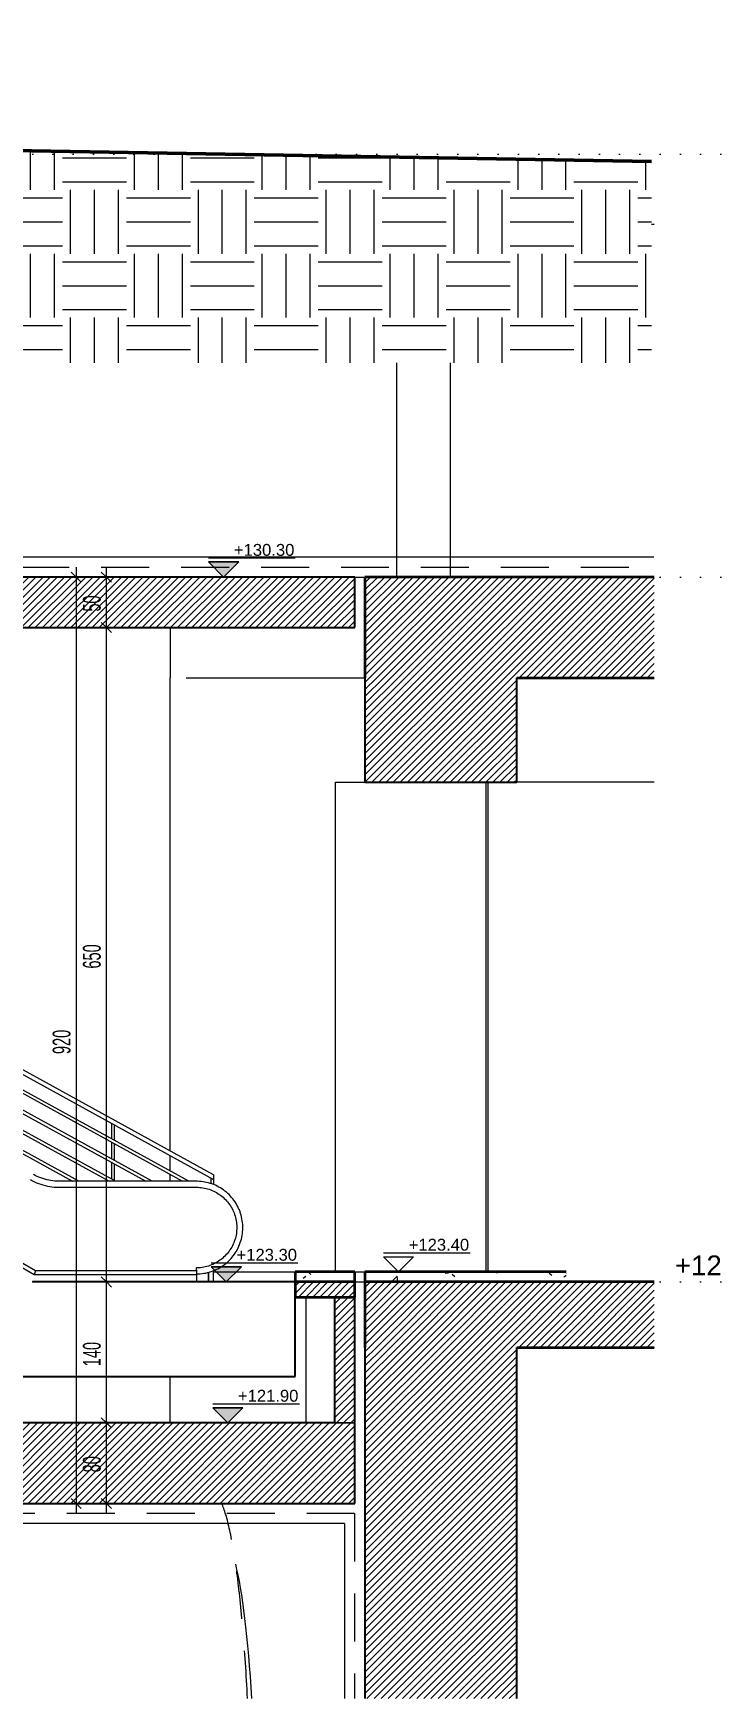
# Model space of a CAD drawing. Header units: centimetres. Extents: x -9500 to 10637, y -7231 to 13725.
# Drawn here: x -2699 to -2025, y 11916 to 13570 of the extents above; entities that cross this region are included whole.
import ezdxf

# ---------------------------------------------------------------- set-up
doc = ezdxf.new("R2010")
doc.units = ezdxf.units.CM
doc.header["$LTSCALE"] = 200
doc.linetypes.add('Dot 1mm', pattern=[0.1, 0, -0.1])
doc.linetypes.add('Overhead', pattern=[0.396875, 0.238125, -0.15875])
for name, color, linetype, lineweight in [('A-ANNO-DIMS', 211, 'Continuous', 9), ('A-ANNO-DIMS-100', 211, 'Continuous', 9), ('A-DETL', 90, 'Continuous', 9), ('A-DETL-GENF', 92, 'Continuous', 9), ('A-DETL-WIDE', 214, 'Continuous', 50), ('A-FLOR', 192, 'Continuous', 9), ('A-FLOR-HRAL', 11, 'Continuous', 9), ('A-FLOR-LEVL', 51, 'Continuous', 9), ('A-FLOR-OVHD', 1, 'Overhead', 9), ('A-FLOR-PATT', 8, 'Continuous', 35), ('A-GENM', 13, 'Continuous', 9), ('A-WALL', 113, 'Continuous', 9), ('A-WALL-PATT', 111, 'Continuous', 25), ('G-ANNO-DIMS', 111, 'Continuous', 9), ('S-STRS', 31, 'Continuous', 9)]:
    doc.layers.add(name, color=color, linetype=linetype, lineweight=lineweight)
doc.styles.add('Arial_2', font='arial.ttf', dxfattribs={"height": 19.670659})
doc.styles.add('Arial_3', font='arial.ttf', dxfattribs={"height": 11.802395})
doc.styles.add('Swis721 LtCn BT_4', font='swisscl.ttf', dxfattribs={"width": 0.8, "height": 17.639445})
doc.dimstyles.new('IUAS_DIMENSION_INSIDE_100', dxfattribs={"dimscale": 30.48, "dimtxt": 18, "dimasz": 0.328084, "dimexe": 0.328084, "dimexo": 0.0625, "dimgap": 0, "dimtad": 1, "dimdec": 0, "dimdsep": 46, "dimtxsty": 'Swis721 LtCn BT_4', "dimblk1": 'OBLIQUE', "dimblk2": 'OBLIQUE', "dimsah": 1, "dimcen": 0.09, "dimdle": 0.328084, "dimazin": 0, "dimtfac": 1, "dimtdec": 4, "dimtix": 1, "dimtmove": 0, "dimatfit": 3, "dimfxl": 0.656168, "dimfxlon": 1, "dimtvp": 1, "dimtolj": 1, "dimtzin": 0, "dimarcsym": 2})
pattern_1 = [(45, (-6480.134, 12152.5), (-3.535534, 3.535534), [])]

# ---------------------------------------------------------------- blocks, each defined once
blk = doc.blocks.new('Generic Models 4 - Generic Models 4-1441373-G1-1')
at = {"layer": 'A-GENM', "linetype": 'Overhead'}
blk.add_line((-6754.3, 12119.4), (-8135.1, 12119.4), dxfattribs=at)
blk.add_ellipse((-6315.1, 11753.7), major_axis=(0, 365.8), ratio=0.104528, start_param=5.172941, end_param=6.057246, dxfattribs=at)
blk = doc.blocks.new('A-YURUYEN MERDIVEN - 1120-1870033-G1-1')
at = {"layer": 'A-GENM'}
for p, q in [((-6492.7, 12337), (-8432.5, 13457)), ((-6491.6, 12341.2), (-8431.4, 13461.2)), ((-6331.6, 12430), (-6468.1, 12430)), ((-6468.1, 12424), (-6331.6, 12424)), ((-6491.6, 12341.2), (-6492.7, 12337)), ((-6331.6, 12341.2), (-6491.6, 12341.2)), ((-6331.6, 12342), (-6331.6, 12344)), ((-6331.6, 12342), (-6331.6, 12340.5)), ((-6331.6, 12340.5), (-6331.6, 12337)), ((-6331.6, 12337), (-6492.7, 12337)), ((-6331.6, 12337), (-6331.6, 12330))]:
    blk.add_line(p, q, dxfattribs=at)
at = {"layer": 'A-GENM', "lineweight": 25}
for p, q in [((-6233.6, 12330), (-6494.6, 12330)), ((-6233.6, 12236), (-6233.6, 12330)), ((-6519.8, 12236), (-6233.6, 12236))]:
    blk.add_line(p, q, dxfattribs=at)
at = {"layer": 'A-GENM', "flags": 128}
for points in [[(-6496.6, 12431.6), (-6494.6, 12430.5), (-6492.6, 12429.5), (-6490.5, 12428.6), (-6488.4, 12427.7), (-6486.2, 12427), (-6484.1, 12426.3), (-6481.9, 12425.7), (-6479.6, 12425.2), (-6477.4, 12424.8), (-6475.1, 12424.4), (-6472.9, 12424.2), (-6470.6, 12424.1), (-6468.3, 12424), (-6468.1, 12424)], [(-6468.1, 12430), (-6470.1, 12430), (-6472.2, 12430.2), (-6474.2, 12430.4), (-6476.2, 12430.7), (-6478.2, 12431), (-6480.2, 12431.5), (-6482.2, 12432), (-6484.2, 12432.6), (-6486.1, 12433.3), (-6488, 12434), (-6489.8, 12434.9), (-6491.7, 12435.8), (-6493.4, 12436.7), (-6493.6, 12436.8)], [(-6331.6, 12338), (-6329.7, 12338), (-6327.9, 12338.1), (-6326.1, 12338.3), (-6324.2, 12338.6), (-6322.4, 12338.9), (-6320.6, 12339.3), (-6318.9, 12339.8), (-6317.1, 12340.3), (-6315.4, 12340.9), (-6313.7, 12341.6), (-6312, 12342.4), (-6310.3, 12343.2), (-6308.7, 12344.1), (-6307.1, 12345), (-6305.6, 12346), (-6304.1, 12347.1), (-6302.6, 12348.2), (-6301.2, 12349.4), (-6299.9, 12350.7), (-6298.6, 12352), (-6297.3, 12353.3), (-6296.1, 12354.7), (-6295, 12356.1), (-6293.9, 12357.6), (-6292.9, 12359.1), (-6291.9, 12360.7), (-6291, 12362.3), (-6290.2, 12364), (-6289.4, 12365.6), (-6288.7, 12367.3), (-6288.1, 12369.1), (-6287.5, 12370.8), (-6287, 12372.6), (-6286.6, 12374.4), (-6286.2, 12376.2), (-6286, 12378), (-6285.8, 12379.8), (-6285.6, 12381.7), (-6285.6, 12383.5), (-6285.6, 12385.3), (-6285.7, 12387.2), (-6285.8, 12389), (-6286.1, 12390.8), (-6286.4, 12392.7), (-6286.8, 12394.5), (-6287.2, 12396.2), (-6287.8, 12398), (-6288.3, 12399.7), (-6289, 12401.5), (-6289.7, 12403.1), (-6290.5, 12404.8), (-6291.4, 12406.4), (-6292.3, 12408), (-6293.3, 12409.6), (-6294.4, 12411.1), (-6295.5, 12412.5), (-6296.7, 12414), (-6297.9, 12415.3), (-6299.2, 12416.7), (-6300.5, 12417.9), (-6301.9, 12419.1), (-6303.3, 12420.3), (-6304.8, 12421.4), (-6306.3, 12422.4), (-6307.9, 12423.4), (-6309.5, 12424.3), (-6311.1, 12425.2), (-6312.7, 12426), (-6314.4, 12426.7), (-6316.2, 12427.3), (-6317.9, 12427.9), (-6319.7, 12428.4), (-6321.5, 12428.9), (-6323.3, 12429.2), (-6325.1, 12429.5), (-6326.9, 12429.8), (-6328.7, 12429.9), (-6330.6, 12430), (-6331.6, 12430)], [(-6331.6, 12424), (-6330, 12424), (-6328.4, 12423.9), (-6326.8, 12423.7), (-6325.2, 12423.5), (-6323.6, 12423.2), (-6322.1, 12422.9), (-6320.5, 12422.4), (-6319, 12422), (-6317.5, 12421.4), (-6316, 12420.8), (-6314.5, 12420.2), (-6313.1, 12419.5), (-6311.7, 12418.7), (-6310.3, 12417.9), (-6309, 12417), (-6307.7, 12416.1), (-6306.4, 12415.1), (-6305.2, 12414.1), (-6304, 12413), (-6302.9, 12411.9), (-6301.8, 12410.7), (-6300.7, 12409.5), (-6299.7, 12408.2), (-6298.8, 12406.9), (-6297.9, 12405.6), (-6297.1, 12404.2), (-6296.3, 12402.9), (-6295.6, 12401.4), (-6294.9, 12400), (-6294.3, 12398.5), (-6293.7, 12397), (-6293.2, 12395.5), (-6292.8, 12393.9), (-6292.5, 12392.4), (-6292.2, 12390.8), (-6291.9, 12389.2), (-6291.7, 12387.6), (-6291.6, 12386), (-6291.6, 12384.4), (-6291.6, 12382.8), (-6291.7, 12381.2), (-6291.8, 12379.6), (-6292, 12378.1), (-6292.3, 12376.5), (-6292.6, 12374.9), (-6293, 12373.4), (-6293.5, 12371.8), (-6294, 12370.3), (-6294.6, 12368.8), (-6295.2, 12367.4), (-6295.9, 12365.9), (-6296.6, 12364.5), (-6297.5, 12363.1), (-6298.3, 12361.8), (-6299.2, 12360.5), (-6300.2, 12359.2), (-6301.2, 12358), (-6302.3, 12356.8), (-6303.4, 12355.6), (-6304.6, 12354.5), (-6305.8, 12353.4), (-6307, 12352.4), (-6308.3, 12351.5), (-6309.6, 12350.6), (-6311, 12349.7), (-6312.3, 12348.9), (-6313.8, 12348.2), (-6315.2, 12347.5), (-6316.7, 12346.9), (-6318.2, 12346.3), (-6319.7, 12345.8), (-6321.2, 12345.4), (-6322.8, 12345), (-6324.3, 12344.7), (-6325.9, 12344.4), (-6327.5, 12344.2), (-6329.1, 12344.1), (-6330.7, 12344), (-6331.6, 12344)]]:
    blk.add_lwpolyline(points, dxfattribs=at)
blk = doc.blocks.new('Railing - 25mm 2-1871817-G1-1')
at = {"layer": 'A-FLOR-HRAL'}
for p, q in [((-6317.1, 12427.6), (-6317.1, 12433.3)), ((-6317, 12433.3), (-6317, 12433.3)), ((-6314.6, 12431.9), (-6314.6, 12426.7))]:
    blk.add_line(p, q, dxfattribs=at)
blk = doc.blocks.new('Railing - 25mm 2-1871821-G1-1')
at = {"layer": 'A-FLOR-HRAL'}
for p, q in [((-6795.8, 12680), (-6795.8, 12696)), ((-6793.3, 12694.8), (-6793.3, 12679.3)), ((-6795.8, 12660), (-6795.8, 12677)), ((-6793.3, 12675.9), (-6793.3, 12659.3)), ((-6795.8, 12640), (-6795.8, 12657)), ((-6793.3, 12655.9), (-6793.3, 12639.3)), ((-6795.8, 12620), (-6795.8, 12637)), ((-6793.3, 12635.9), (-6793.3, 12619.4)), ((-6795.8, 12611.3), (-6795.8, 12617)), ((-6793.3, 12610), (-6793.5, 12610)), ((-6793.3, 12615.9), (-6793.3, 12610))]:
    blk.add_line(p, q, dxfattribs=at)
blk = doc.blocks.new('Railing - 25mm 2-265523-G1-1')
at = {"layer": 'A-FLOR-HRAL'}
for p, q in [((-6885.8, 12680.7), (-6885.8, 12696)), ((-6885.8, 12696), (-6885.6, 12696)), ((-6883.3, 12696), (-6883.3, 12680)), ((-6885.8, 12663.3), (-6885.8, 12677.3)), ((-6883.3, 12677), (-6883.3, 12661.8))]:
    blk.add_line(p, q, dxfattribs=at)
blk = doc.blocks.new('Railing - 25mm 2-V1-G1-1')
at = {"layer": 'A-FLOR-HRAL'}
for p, q in [((-7395.8, 12960), (-7395.8, 12976)), ((-7393.3, 12974.8), (-7393.3, 12959.3))]:
    blk.add_line(p, q, dxfattribs=at)
blk = doc.blocks.new('Railing - 25mm 2-1871823-G1-1')
at = {"layer": 'A-FLOR-HRAL'}
for p, q in [((-6415.8, 12472), (-6415.8, 12487.5)), ((-6415.8, 12487.5), (-6415.8, 12487.5)), ((-6413.3, 12486.1), (-6413.3, 12470.7)), ((-6415.8, 12452), (-6415.8, 12468.6)), ((-6413.3, 12467.3), (-6413.3, 12450.7)), ((-6415.8, 12432), (-6415.8, 12448.6)), ((-6413.3, 12447.3), (-6413.3, 12430.7))]:
    blk.add_line(p, q, dxfattribs=at)
blk = doc.blocks.new('Railing - 25mm 2-1871825-G1-1')
at = {"layer": 'A-FLOR-HRAL'}
for p, q in [((-6515.8, 12527), (-6515.8, 12542.4)), ((-6515.8, 12542.4), (-6515.8, 12542.4)), ((-6513.3, 12541), (-6513.3, 12525.6)), ((-6515.8, 12507), (-6515.8, 12523.5)), ((-6513.3, 12522.2), (-6513.3, 12505.6)), ((-6515.8, 12487), (-6515.8, 12503.5)), ((-6513.3, 12502.2), (-6513.3, 12485.6)), ((-6515.8, 12467), (-6515.8, 12483.5)), ((-6513.3, 12482.2), (-6513.3, 12465.6)), ((-6515.8, 12449.6), (-6515.8, 12463.5)), ((-6513.3, 12462.2), (-6513.3, 12448.2))]:
    blk.add_line(p, q, dxfattribs=at)
blk = doc.blocks.new('Railing - 25mm 2-V2-G1-1')
at = {"layer": 'A-FLOR-HRAL'}
for p, q in [((-6615.8, 12581.9), (-6615.8, 12597.3)), ((-6615.8, 12597.3), (-6615.8, 12597.3)), ((-6613.3, 12595.9), (-6613.3, 12580.5)), ((-6615.8, 12561.9), (-6615.8, 12578.5)), ((-6613.3, 12577.1), (-6613.3, 12560.5)), ((-6615.8, 12541.9), (-6615.8, 12558.5)), ((-6613.3, 12557.1), (-6613.3, 12540.5)), ((-6615.8, 12521.9), (-6615.8, 12538.5)), ((-6613.3, 12537.1), (-6613.3, 12520.5)), ((-6615.8, 12511.2), (-6615.8, 12518.5)), ((-6613.3, 12511.2), (-6614.6, 12511.2)), ((-6613.3, 12517.1), (-6613.3, 12511.2))]:
    blk.add_line(p, q, dxfattribs=at)
blk = doc.blocks.new('Railing - 25mm 2-V3-G1-1')
at = {"layer": 'A-FLOR-HRAL'}
for p, q in [((-6715.8, 12636.8), (-6715.8, 12652.2)), ((-6715.8, 12652.2), (-6715.8, 12652.2)), ((-6713.3, 12650.8), (-6713.3, 12635.4)), ((-6715.8, 12616.8), (-6715.8, 12633.4)), ((-6713.3, 12632), (-6713.3, 12615.4)), ((-6715.8, 12596.8), (-6715.8, 12613.4)), ((-6713.3, 12612), (-6713.3, 12595.4)), ((-6715.8, 12576.8), (-6715.8, 12593.4)), ((-6713.3, 12592), (-6713.3, 12575.4)), ((-6715.8, 12565.1), (-6715.8, 12573.4)), ((-6713.3, 12572), (-6713.3, 12563.7))]:
    blk.add_line(p, q, dxfattribs=at)
blk = doc.blocks.new('Railing - 25mm 2-V4-G1-1')
at = {"layer": 'A-FLOR-HRAL'}
for p, q in [((-6985.8, 12735.6), (-6985.8, 12751)), ((-6985.8, 12751), (-6985.8, 12751)), ((-6983.3, 12749.7), (-6983.3, 12734.2)), ((-6985.8, 12721), (-6985.8, 12732.2)), ((-6983.3, 12730.8), (-6983.3, 12719.5))]:
    blk.add_line(p, q, dxfattribs=at)
blk = doc.blocks.new('Railing - 25mm 2-V5-G1-1')
at = {"layer": 'A-FLOR-HRAL'}
for p, q in [((-7085.8, 12790.5), (-7085.8, 12805.9)), ((-7085.8, 12805.9), (-7085.8, 12805.9)), ((-7083.3, 12804.6), (-7083.3, 12789.1)), ((-7085.8, 12778.7), (-7085.8, 12787.1)), ((-7083.3, 12785.7), (-7083.3, 12777.3))]:
    blk.add_line(p, q, dxfattribs=at)
blk = doc.blocks.new('Railing - 25mm 2-V6-G1-1')
at = {"layer": 'A-FLOR-HRAL'}
for p, q in [((-7185.8, 12845.4), (-7185.8, 12860.8)), ((-7185.8, 12860.8), (-7185.8, 12860.8)), ((-7183.3, 12859.5), (-7183.3, 12844)), ((-7185.8, 12836.5), (-7185.8, 12842)), ((-7183.3, 12840.6), (-7183.3, 12835))]:
    blk.add_line(p, q, dxfattribs=at)
blk = doc.blocks.new('Railing - 25mm 2-V7-G1-1')
at = {"layer": 'A-FLOR-HRAL'}
for p, q in [((-7285.8, 12900.3), (-7285.8, 12915.7)), ((-7285.8, 12915.7), (-7285.8, 12915.7)), ((-7283.3, 12914.4), (-7283.3, 12898.9)), ((-7285.8, 12894.2), (-7285.8, 12896.9)), ((-7283.3, 12895.5), (-7283.3, 12892.8))]:
    blk.add_line(p, q, dxfattribs=at)
blk = doc.blocks.new('Railing - 25mm 2-V8-G1-1')
at = {"layer": 'A-FLOR-HRAL'}
for p, q in [((-7385.8, 12955.2), (-7385.8, 12970.6)), ((-7385.8, 12970.6), (-7385.8, 12970.6)), ((-7383.3, 12969.3), (-7383.3, 12953.8))]:
    blk.add_line(p, q, dxfattribs=at)
blk = doc.blocks.new('Railing - Railing-1685293-G1-1')
at = {"layer": 'A-FLOR-HRAL'}
for p, q in [((-7394.6, 12980), (-7434.4, 12980)), ((-7427.4, 12976), (-7395.6, 12976)), ((-7395.6, 12976), (-6885.6, 12696)), ((-6884.6, 12700), (-7394.6, 12980)), ((-7394.6, 12960), (-7399.7, 12960)), ((-6884.6, 12680), (-7394.6, 12960)), ((-7379.3, 12948.2), (-6885.3, 12677)), ((-6885.6, 12696), (-6795.6, 12696)), ((-6794.6, 12700), (-6884.6, 12700)), ((-6795.6, 12696), (-6314.6, 12431.9)), ((-6314.6, 12436.5), (-6794.6, 12700)), ((-6885.3, 12677), (-6795.3, 12677)), ((-6794.6, 12680), (-6884.6, 12680)), ((-6795.3, 12677), (-6345.4, 12430)), ((-6339.2, 12430), (-6794.6, 12680)), ((-6794.6, 12660), (-6880.1, 12660)), ((-6874.9, 12657), (-6795.3, 12657)), ((-6795.3, 12657), (-6381.9, 12430)), ((-6375.6, 12430), (-6794.6, 12660)), ((-6794.6, 12640), (-6845.5, 12640)), ((-6840.3, 12637), (-6795.3, 12637)), ((-6795.3, 12637), (-6418.3, 12430)), ((-6412.1, 12430), (-6794.6, 12640)), ((-6794.6, 12620), (-6810.9, 12620)), ((-6448.5, 12430), (-6794.6, 12620)), ((-6805.7, 12617), (-6795.3, 12617)), ((-6795.3, 12617), (-6454.7, 12430))]:
    blk.add_line(p, q, dxfattribs=at)
at = {"layer": 'A-FLOR-HRAL', "flags": 128}
for points in [[(-6314.6, 12436.5), (-6314.6, 12436.4), (-6314.6, 12436.2), (-6314.6, 12435.8), (-6314.6, 12435.3), (-6314.6, 12434.8), (-6314.6, 12434.2)], [(-6314.6, 12434.2), (-6314.6, 12433.6), (-6314.6, 12433), (-6314.6, 12432.6), (-6314.6, 12432.2), (-6314.6, 12432), (-6314.6, 12431.9)]]:
    blk.add_lwpolyline(points, dxfattribs=at)
at = {"layer": 'A-FLOR-HRAL'}
for points, knots in [([(-7395.1, 12978), (-7395.1, 12977.8), (-7395.2, 12977.5), (-7395.3, 12977), (-7395.4, 12976.6), (-7395.5, 12976.1), (-7395.6, 12976), (-7395.6, 12976)], [0, 0, 0, 0, 0.0833333, 0.1666667, 0.25, 0.3333333, 0.5, 0.5, 0.5, 0.5]), ([(-7394.6, 12980), (-7394.6, 12980), (-7394.6, 12979.9), (-7394.7, 12979.4), (-7394.8, 12979), (-7394.9, 12978.5), (-7395, 12978.2), (-7395.1, 12978)], [0.5, 0.5, 0.5, 0.5, 0.6666667, 0.75, 0.8333333, 0.9166667, 1, 1, 1, 1]), ([(-7394.6, 12960), (-7394.6, 12960), (-7394.6, 12959.9), (-7394.7, 12959.6), (-7394.7, 12959.3), (-7394.8, 12958.9), (-7394.9, 12958.6), (-7394.9, 12958.5)], [0.5, 0.5, 0.5, 0.5, 0.6666667, 0.75, 0.8333333, 0.9166667, 1, 1, 1, 1]), ([(-6885.1, 12698), (-6885.1, 12697.8), (-6885.2, 12697.5), (-6885.3, 12697), (-6885.4, 12696.6), (-6885.5, 12696.1), (-6885.6, 12696), (-6885.6, 12696)], [0, 0, 0, 0, 0.0833333, 0.1666667, 0.25, 0.3333333, 0.5, 0.5, 0.5, 0.5]), ([(-6884.6, 12700), (-6884.6, 12700), (-6884.6, 12699.9), (-6884.7, 12699.4), (-6884.8, 12699), (-6884.9, 12698.5), (-6885, 12698.2), (-6885.1, 12698)], [0.5, 0.5, 0.5, 0.5, 0.6666667, 0.75, 0.8333333, 0.9166667, 1, 1, 1, 1]), ([(-6795.1, 12698), (-6795.1, 12697.8), (-6795.2, 12697.5), (-6795.3, 12697), (-6795.4, 12696.6), (-6795.5, 12696.1), (-6795.6, 12696), (-6795.6, 12696)], [0, 0, 0, 0, 0.0833333, 0.1666667, 0.25, 0.3333333, 0.5, 0.5, 0.5, 0.5]), ([(-6794.6, 12700), (-6794.6, 12700), (-6794.6, 12699.9), (-6794.7, 12699.4), (-6794.8, 12699), (-6794.9, 12698.5), (-6795, 12698.2), (-6795.1, 12698)], [0.5, 0.5, 0.5, 0.5, 0.6666667, 0.75, 0.8333333, 0.9166667, 1, 1, 1, 1]), ([(-6884.9, 12678.5), (-6885, 12678.4), (-6885, 12678.1), (-6885.1, 12677.7), (-6885.2, 12677.4), (-6885.3, 12677.1), (-6885.3, 12677), (-6885.3, 12677)], [0, 0, 0, 0, 0.0833333, 0.1666667, 0.25, 0.3333333, 0.5, 0.5, 0.5, 0.5]), ([(-6884.6, 12680), (-6884.6, 12680), (-6884.6, 12679.9), (-6884.7, 12679.6), (-6884.7, 12679.3), (-6884.8, 12678.9), (-6884.9, 12678.6), (-6884.9, 12678.5)], [0.5, 0.5, 0.5, 0.5, 0.6666667, 0.75, 0.8333333, 0.9166667, 1, 1, 1, 1]), ([(-6794.9, 12678.5), (-6795, 12678.4), (-6795, 12678.1), (-6795.1, 12677.7), (-6795.2, 12677.4), (-6795.3, 12677.1), (-6795.3, 12677), (-6795.3, 12677)], [0, 0, 0, 0, 0.0833333, 0.1666667, 0.25, 0.3333333, 0.5, 0.5, 0.5, 0.5]), ([(-6794.6, 12680), (-6794.6, 12680), (-6794.6, 12679.9), (-6794.7, 12679.6), (-6794.7, 12679.3), (-6794.8, 12678.9), (-6794.9, 12678.6), (-6794.9, 12678.5)], [0.5, 0.5, 0.5, 0.5, 0.6666667, 0.75, 0.8333333, 0.9166667, 1, 1, 1, 1]), ([(-6794.9, 12658.5), (-6795, 12658.4), (-6795, 12658.1), (-6795.1, 12657.7), (-6795.2, 12657.4), (-6795.3, 12657.1), (-6795.3, 12657), (-6795.3, 12657)], [0, 0, 0, 0, 0.0833333, 0.1666667, 0.25, 0.3333333, 0.5, 0.5, 0.5, 0.5]), ([(-6794.6, 12660), (-6794.6, 12660), (-6794.6, 12659.9), (-6794.7, 12659.6), (-6794.7, 12659.3), (-6794.8, 12658.9), (-6794.9, 12658.6), (-6794.9, 12658.5)], [0.5, 0.5, 0.5, 0.5, 0.6666667, 0.75, 0.8333333, 0.9166667, 1, 1, 1, 1]), ([(-6794.9, 12638.5), (-6795, 12638.4), (-6795, 12638.1), (-6795.1, 12637.7), (-6795.2, 12637.4), (-6795.3, 12637.1), (-6795.3, 12637), (-6795.3, 12637)], [0, 0, 0, 0, 0.0833333, 0.1666667, 0.25, 0.3333333, 0.5, 0.5, 0.5, 0.5]), ([(-6794.6, 12640), (-6794.6, 12640), (-6794.6, 12639.9), (-6794.7, 12639.6), (-6794.7, 12639.3), (-6794.8, 12638.9), (-6794.9, 12638.6), (-6794.9, 12638.5)], [0.5, 0.5, 0.5, 0.5, 0.6666667, 0.75, 0.8333333, 0.9166667, 1, 1, 1, 1]), ([(-6794.6, 12620), (-6794.6, 12620), (-6794.6, 12619.9), (-6794.7, 12619.6), (-6794.7, 12619.3), (-6794.8, 12618.9), (-6794.9, 12618.6), (-6794.9, 12618.5)], [0.5, 0.5, 0.5, 0.5, 0.6666667, 0.75, 0.8333333, 0.9166667, 1, 1, 1, 1]), ([(-6794.9, 12618.5), (-6795, 12618.4), (-6795, 12618.1), (-6795.1, 12617.7), (-6795.2, 12617.4), (-6795.3, 12617.1), (-6795.3, 12617), (-6795.3, 12617)], [0, 0, 0, 0, 0.0833333, 0.1666667, 0.25, 0.3333333, 0.5, 0.5, 0.5, 0.5])]:
    blk.add_open_spline(points, degree=3, knots=knots, dxfattribs=at)
blk.add_open_spline([(-7394.9, 12958.5), (-7395, 12958.4), (-7395, 12958.1), (-7395.1, 12957.7), (-7395.2, 12957.5), (-7395.2, 12957.4)], degree=3, dxfattribs=at)
for name in ['Railing - 25mm 2-V1-G1-1', 'Railing - 25mm 2-V8-G1-1', 'Railing - 25mm 2-V7-G1-1', 'Railing - 25mm 2-V6-G1-1', 'Railing - 25mm 2-V5-G1-1', 'Railing - 25mm 2-V4-G1-1', 'Railing - 25mm 2-265523-G1-1', 'Railing - 25mm 2-1871821-G1-1', 'Railing - 25mm 2-V3-G1-1', 'Railing - 25mm 2-V2-G1-1', 'Railing - 25mm 2-1871825-G1-1', 'Railing - 25mm 2-1871823-G1-1', 'Railing - 25mm 2-1871817-G1-1']:
    blk.add_blockref(name, (0, 0))
blk = doc.blocks.new('Generic Models 1 - Generic Models 11-1853669-G1-1')
at = {"layer": 'A-GENM'}
h = blk.add_hatch(dxfattribs=at)
h.set_pattern_fill('FP_4', color=256, style=0, pattern_type=2)
h.set_pattern_definition(pattern_1)
h.paths.add_polyline_path([(-6275, 12110), (-6174.3, 12110), (-6174.3, 12190), (-6674.3, 12190), (-6674.3, 12267.5), (-8410.7, 13270), (-8729.5, 13270), (-8729.5, 13435), (-8779.5, 13435), (-8779.5, 13190), (-8432.2, 13190), (-6754.3, 12221.3), (-6754.3, 12110), (-6324.7, 12110)], flags=0)
h.paths.add_polyline_path([(-6673.1, 12979.8), (-6174.3, 12979.8), (-6174.3, 13030), (-6984.5, 13030), (-7787.3, 13493.5), (-7787.3, 13570), (-7837.3, 13570), (-7837.3, 13464.6), (-6997.5, 12979.8)], flags=0)
at = {"layer": 'A-GENM', "lineweight": 25}
for p, q in [((-6174.3, 13030), (-6984.5, 13030)), ((-6174.3, 12979.8), (-6174.3, 13030)), ((-6997.5, 12979.8), (-6174.3, 12979.8)), ((-6194.4, 12190), (-6674.3, 12190)), ((-6174.3, 12110), (-6174.3, 12190)), ((-6174.3, 12190), (-6174.3, 12190)), ((-6754.3, 12110), (-6174.3, 12110))]:
    blk.add_line(p, q, dxfattribs=at)
at = {"layer": 'A-GENM'}
blk.add_line((-6174.3, 12190), (-6194.4, 12190), dxfattribs=at)
blk = doc.blocks.new('Spot Elevations - IUAS_A_SECTION_FLOOR_CONCRETE-1317280-G1-1')
at = {"layer": 'G-ANNO-DIMS'}
blk.add_hatch(color=256, dxfattribs=at).paths.add_polyline_path([(-8901.6, 13465), (-8916.6, 13450), (-8931.6, 13465)], flags=0)
for p, q in [((-8931.6, 13469), (-8845.5, 13469)), ((-8931.6, 13465), (-8901.6, 13465)), ((-8916.6, 13450), (-8931.6, 13465)), ((-8901.6, 13465), (-8931.6, 13465)), ((-8931.6, 13465), (-8916.6, 13450)), ((-8901.6, 13465), (-8916.6, 13450)), ((-8916.6, 13450), (-8901.6, 13465))]:
    blk.add_line(p, q, dxfattribs=at)
blk = doc.blocks.new('DIMBLOCK1-G1-1')
at = {"layer": 'A-ANNO-DIMS-100', "transparency": 16777216}
for p, q in [((-2646.5, 12190), (-2616.5, 12190)), ((-2626.5, 12190), (-2646.5, 12190)), ((-2626.5, 12190), (-2631.5, 12195)), ((-2626.5, 12100), (-2626.5, 12190)), ((-2626.5, 12190), (-2621.5, 12185)), ((-2646.5, 12110), (-2616.5, 12110)), ((-2626.5, 12110), (-2646.5, 12110)), ((-2626.5, 12110), (-2631.5, 12115)), ((-2626.5, 12110), (-2621.5, 12105))]:
    blk.add_line(p, q, dxfattribs=at)
at = {"layer": 'A-ANNO-DIMS-100', "color": 0, "transparency": 16777216, "insert": (-2649.8, 12140.9), "char_height": 17.64, "width": 21.943, "attachment_point": 1, "rotation": 90, "line_spacing_factor": 0.971848, "style": 'Swis721 LtCn BT_4'}
blk.add_mtext('80', dxfattribs=at)
blk = doc.blocks.new('_Oblique')
at = {"color": 0, "linetype": 'ByBlock', "lineweight": -2}
blk.add_line((-0.5, -0.5), (0.5, 0.5), dxfattribs=at)
blk = doc.blocks.new('DIMBLOCK2-G1-1')
at = {"layer": 'A-ANNO-DIMS-100', "transparency": 16777216}
for p, q in [((-2606.5, 12330), (-2636.5, 12330)), ((-2626.5, 12330), (-2631.5, 12335)), ((-2626.5, 12190), (-2626.5, 12330)), ((-2626.5, 12330), (-2621.5, 12325)), ((-2626.5, 12330), (-2606.5, 12330)), ((-2646.5, 12190), (-2616.5, 12190)), ((-2626.5, 12190), (-2646.5, 12190)), ((-2626.5, 12190), (-2631.5, 12195)), ((-2626.5, 12190), (-2621.5, 12185))]:
    blk.add_line(p, q, dxfattribs=at)
at = {"layer": 'A-ANNO-DIMS-100', "color": 0, "transparency": 16777216, "insert": (-2649.8, 12246.3), "char_height": 17.64, "width": 32.914, "attachment_point": 1, "rotation": 90, "line_spacing_factor": 0.971848, "style": 'Swis721 LtCn BT_4'}
blk.add_mtext('140', dxfattribs=at)
blk = doc.blocks.new('DIMBLOCK3-G1-1')
at = {"layer": 'A-ANNO-DIMS-100', "transparency": 16777216}
for p, q in [((-2626.5, 12979.8), (-2631.5, 12984.8)), ((-2646.5, 12979.8), (-2616.5, 12979.8)), ((-2626.5, 12979.8), (-2646.5, 12979.8)), ((-2626.5, 12330), (-2626.5, 12979.8)), ((-2626.5, 12979.8), (-2621.5, 12974.8)), ((-2606.5, 12330), (-2636.5, 12330)), ((-2626.5, 12330), (-2631.5, 12335)), ((-2626.5, 12330), (-2621.5, 12325)), ((-2626.5, 12330), (-2606.5, 12330))]:
    blk.add_line(p, q, dxfattribs=at)
at = {"layer": 'A-ANNO-DIMS-100', "color": 0, "transparency": 16777216, "insert": (-2649.8, 12641.2), "char_height": 17.64, "width": 32.914, "attachment_point": 1, "rotation": 90, "line_spacing_factor": 0.971848, "style": 'Swis721 LtCn BT_4'}
blk.add_mtext('650', dxfattribs=at)
blk = doc.blocks.new('DIMBLOCK4-G1-1')
at = {"layer": 'A-ANNO-DIMS-100', "transparency": 16777216}
for p, q in [((-2626.5, 13030), (-2631.5, 13035)), ((-2626.5, 12979.8), (-2626.5, 13040)), ((-2646.5, 13030), (-2616.5, 13030)), ((-2626.5, 13030), (-2646.5, 13030)), ((-2626.5, 13030), (-2621.5, 13025)), ((-2626.5, 12979.8), (-2631.5, 12984.8)), ((-2646.5, 12979.8), (-2616.5, 12979.8)), ((-2626.5, 12979.8), (-2646.5, 12979.8)), ((-2626.5, 12979.8), (-2621.5, 12974.8))]:
    blk.add_line(p, q, dxfattribs=at)
at = {"layer": 'A-ANNO-DIMS-100', "color": 0, "transparency": 16777216, "insert": (-2649.8, 12995.7), "char_height": 17.64, "width": 21.943, "attachment_point": 1, "rotation": 90, "line_spacing_factor": 0.971848, "style": 'Swis721 LtCn BT_4'}
blk.add_mtext('50', dxfattribs=at)
blk = doc.blocks.new('DIMBLOCK5-G1-1')
at = {"layer": 'A-ANNO-DIMS-100', "transparency": 16777216}
for p, q in [((-2656.5, 13030), (-2661.5, 13035)), ((-2656.5, 13040), (-2656.5, 12100)), ((-2636.5, 13030), (-2666.5, 13030)), ((-2656.5, 13030), (-2651.5, 13025)), ((-2656.5, 13030), (-2636.5, 13030)), ((-2636.5, 12110), (-2666.5, 12110)), ((-2656.5, 12110), (-2661.5, 12115)), ((-2656.5, 12110), (-2651.5, 12105)), ((-2656.5, 12110), (-2636.5, 12110))]:
    blk.add_line(p, q, dxfattribs=at)
at = {"layer": 'A-ANNO-DIMS-100', "color": 0, "transparency": 16777216, "insert": (-2679.8, 12556.3), "char_height": 17.64, "width": 32.914, "attachment_point": 1, "rotation": 90, "line_spacing_factor": 0.971848, "style": 'Swis721 LtCn BT_4'}
blk.add_mtext('920', dxfattribs=at)
blk = doc.blocks.new('Spot Elevations - IUAS_A_SECTION_FLOOR_FINISH-1317019-G1-1')
at = {"layer": 'G-ANNO-DIMS'}
for p, q in [((-6145.9, 12359), (-6059.9, 12359)), ((-6145.9, 12355), (-6115.9, 12355)), ((-6130.9, 12340), (-6145.9, 12355)), ((-6115.9, 12355), (-6130.9, 12340))]:
    blk.add_line(p, q, dxfattribs=at)

msp = doc.modelspace()

# ---------------------------------------------------------------- hatches: boundary and pattern name
at = {"layer": 'A-DETL-GENF'}
h = msp.add_hatch(dxfattribs=at)
h.set_pattern_fill('FP_6', style=0, pattern_type=2)
h.set_pattern_definition([(0, (-6480.134, 12152.5), (63.5, 63.5), [63.5, -63.5]), (0, (-6480.134, 12176.31), (63.5, 63.5), [63.5, -63.5]), (0, (-6480.134, 12200.125), (63.5, 63.5), [63.5, -63.5]), (90, (-6472.2, 12208.06), (-63.5, 63.5), [63.5, -63.5]), (90, (-6448.384, 12208.06), (-63.5, 63.5), [63.5, -63.5]), (90, (-6424.57, 12208.06), (-63.5, 63.5), [63.5, -63.5])])
h.paths.add_polyline_path([(-2085.2, 13242.6), (-2085.2, 13442.6), (-3655, 13470), (-3912, 13470), (-3518.2, 13242.6), (-2878.5, 13242.6)], flags=0)
h.paths.add_polyline_path([(-5005, 13285), (-5005, 13415), (-5178, 13415), (-5178, 13450), (-5267.2, 13450), (-5267.2, 13285)], flags=0)
at = {"layer": 'A-FLOR-PATT', "lineweight": 9}
h = msp.add_hatch(dxfattribs=at)
h.set_pattern_fill('FP_4', color=256, style=0, pattern_type=2)
h.set_pattern_definition(pattern_1)
h.paths.add_polyline_path([(-2082.3, 12930), (-2082.3, 13030), (-2369.7, 13030), (-2369.7, 12930), (-2218.9, 12930)], flags=0)
h = msp.add_hatch(dxfattribs=at)
h.set_pattern_fill('FP_5', color=256, style=0, pattern_type=2)
h.set_pattern_definition([(50, (-6480.134, 12152.5), (72.8738, -6.3761), [7.62, -83.82]), (355, (-6480.134, 12152.5), (-14.097, 76.4224), [6.096, -67.056]), (100.451, (-6474.06, 12151.97), (58.777, 70.0469), [6.476, -71.236]), (46.184, (-6480.13, 12172.82), (108.4314, -16.8175), [11.43, -125.73]), (96.636, (-6471.1, 12171.42), (94.961, 98.971), [9.714, -106.854]), (351.184, (-6480.13, 12172.82), (94.9623, 98.9702), [9.144, -100.584]), (21, (-6469.974, 12167.74), (60.64565, -40.9065), [7.62, -83.82]), (326, (-6469.974, 12167.74), (24.7208, 73.6749), [6.096, -67.056]), (71.451, (-6464.92, 12164.33), (85.3669, 32.7687), [6.476, -71.236]), (37.5, (-6480.134, 12152.5), (1.23552, 33.82243), [3.353, -62.89, 3.353, -64.719, -67.31]), (37.5, (-6480.134, 12152.5), (1.23552, 33.82243), [-134.315, 3.353, -63.957]), (7.5, (-6480.134, 12152.5), (26.72815, 40.07255), [3.353, -35.458, 3.353, -61.366, -25.654]), (7.5, (-6480.134, 12152.5), (26.72815, 40.07255), [-103.53, 3.353, -22.301]), (327.5, (-6502.79, 12152.5), (54.23632, -2.29212), [3.353, -22.047, 3.353, -75.895, -105.156]), (327.5, (-6502.79, 12152.5), (54.23632, -2.29212), [-104.648, 3.353, -101.803]), (317.5, (-6512.95, 12152.5), (59.2516, 10.17014), [3.353, -29.667, 3.353, -49.276, -74.676]), (317.5, (-6512.95, 12152.5), (59.2516, 10.17014), [-85.649, 3.353, -71.323])])
h.paths.add_polyline_path([(-2082.3, 12330), (-2082.3, 12340), (-2369.7, 12340), (-2369.7, 12330), (-2281.3, 12330)], flags=0)
h.paths.add_polyline_path([(-2439, 12330), (-2379.8, 12330), (-2379.8, 12340), (-2439, 12340)], flags=0)
h = msp.add_hatch(dxfattribs=at)
h.set_pattern_fill('FP_4', color=256, style=0, pattern_type=2)
h.set_pattern_definition(pattern_1)
h.paths.add_polyline_path([(-2379.8, 12315), (-2379.8, 12330), (-2439, 12330), (-2439, 12315)], flags=0)
h = msp.add_hatch(dxfattribs=at)
h.set_pattern_fill('FP_4', color=256, style=0, pattern_type=2)
h.set_pattern_definition(pattern_1)
h.paths.add_polyline_path([(-2281.3, 12265), (-2082.3, 12265), (-2082.3, 12330), (-2369.7, 12330), (-2369.7, 12265)], flags=0)
at = {"layer": 'A-WALL-PATT', "lineweight": 9}
h = msp.add_hatch(dxfattribs=at)
h.set_pattern_fill('FP_4', color=256, style=0, pattern_type=2)
h.set_pattern_definition(pattern_1)
h.paths.add_polyline_path([(-2286.9, 11916.2), (-2218.9, 11916.2), (-2218.9, 12265), (-2369.7, 12265), (-2369.7, 11916.2)], flags=0)
h.paths.add_polyline_path([(-2369.7, 12826.2), (-2218.9, 12826.2), (-2218.9, 12930), (-2369.7, 12930), (-2369.7, 12884.1)], flags=0)
h = msp.add_hatch(dxfattribs=at)
h.set_pattern_fill('FP_4', color=256, style=0, pattern_type=2)
h.set_pattern_definition(pattern_1)
h.paths.add_polyline_path([(-2379.8, 12190), (-2379.8, 12315), (-2399.9, 12315), (-2399.9, 12190)], flags=0)

# ---------------------------------------------------------------- linework, layer by layer
at = {"layer": 'A-DETL'}
for p, q in [((-3184.6, 13050), (-2082.6, 13050)), ((-2389.9, 12090), (-2979.7, 12090)), ((-2389.9, 12090), (-2389.9, 11916.2))]:
    msp.add_line(p, q, dxfattribs=at)
at = {"layer": 'A-DETL-WIDE'}
msp.add_line((-2085.2, 13442.6), (-3655, 13470), dxfattribs=at)
at = {"layer": 'A-FLOR'}
for p, q in [((-2379.7, 13030), (-2369.7, 13030)), ((-2563, 12979.8), (-2563, 12930)), ((-2520, 12340), (-2439, 12340)), ((-2379.8, 12340), (-2369.7, 12340)), ((-2379.8, 12330), (-2369.7, 12330))]:
    msp.add_line(p, q, dxfattribs=at)
at = {"layer": 'A-FLOR', "lineweight": 35}
for p, q in [((-2082.3, 13030), (-2369.7, 13030)), ((-2369.7, 13030), (-2369.7, 12930)), ((-2218.9, 12930), (-2082.3, 12930)), ((-2439, 12340), (-2439, 12315)), ((-2379.8, 12340), (-2439, 12340)), ((-2379.8, 12315), (-2379.8, 12340)), ((-2369.7, 12340), (-2369.7, 12265)), ((-2082.3, 12340), (-2369.7, 12340)), ((-2379.8, 12330), (-2439, 12330)), ((-2082.3, 12330), (-2369.7, 12330)), ((-2439, 12315), (-2379.8, 12315)), ((-2218.9, 12265), (-2082.3, 12265))]:
    msp.add_line(p, q, dxfattribs=at)
at = {"layer": 'A-FLOR-LEVL', "linetype": 'Dot 1mm'}
for p, q in [((-5352.8, 13450), (-1483.2, 13450)), ((-5352.8, 13030), (-1483.2, 13030))]:
    msp.add_line(p, q, dxfattribs=at)
at = {"layer": 'A-FLOR-OVHD'}
for p, q in [((-3187.2, 13040), (-2082.6, 13040)), ((-2379.9, 12100), (-2969.7, 12100)), ((-2379.9, 12100), (-2379.9, 11916.2))]:
    msp.add_line(p, q, dxfattribs=at)
at = {"layer": 'A-WALL'}
for p, q in [((-2082.3, 13380), (-2085.2, 13380)), ((-2338.1, 13030), (-2338.1, 13242.6)), ((-2284.8, 13030), (-2284.8, 13242.6)), ((-2563, 12460.1), (-2563, 12930)), ((-2547.3, 12930), (-2369.7, 12930)), ((-2398.9, 12340), (-2398.9, 12826.2)), ((-2398.9, 12826.2), (-2369.7, 12826.2)), ((-2249.7, 12826.2), (-2249.7, 12340)), ((-2247.6, 12826.2), (-2247.6, 12340)), ((-2082.3, 12826.4), (-2218.9, 12826.4)), ((-2563, 12440.1), (-2563, 12455.5)), ((-2563, 12430), (-2563, 12436.6)), ((-2428.3, 12315), (-2428.3, 12190)), ((-2563, 12190), (-2563, 12236)), ((-2399.9, 12190), (-2379.8, 12190))]:
    msp.add_line(p, q, dxfattribs=at)
at = {"layer": 'A-WALL', "lineweight": 25}
for p, q in [((-2369.7, 12930), (-2369.7, 12826.2)), ((-2218.9, 12826.2), (-2218.9, 12930)), ((-2369.7, 12826.2), (-2218.9, 12826.2)), ((-2399.9, 12315), (-2399.9, 12190)), ((-2379.8, 12190), (-2379.8, 12315)), ((-2379.8, 12315), (-2379.8, 12315)), ((-2369.7, 12265), (-2369.7, 11916.2)), ((-2218.9, 11916.2), (-2218.9, 12265))]:
    msp.add_line(p, q, dxfattribs=at)
at = {"layer": 'A-WALL'}
msp.add_ellipse((-2510.7, 11753.7), major_axis=(0, 319.8), ratio=0.104528, start_param=5.245671, end_param=5.89576, dxfattribs=at)
at = {"layer": 'S-STRS'}
for p, q in [((-2525, 12330), (-2525, 12339.6)), ((-2525, 12339.6), (-2525, 12330)), ((-2520, 12330), (-2520, 12341.3))]:
    msp.add_line(p, q, dxfattribs=at)

# ---------------------------------------------------------------- block references
at = {"layer": 'A-FLOR-HRAL'}
msp.add_blockref('Railing - Railing-1685293-G1-1', (3794.6, 0), dxfattribs=at)
at = {"layer": 'A-GENM'}
for name in ['Generic Models 1 - Generic Models 11-1853669-G1-1', 'A-YURUYEN MERDIVEN - 1120-1870033-G1-1']:
    msp.add_blockref(name, (3794.6, 0), dxfattribs=at)
at = {"layer": 'A-GENM', "linetype": 'Overhead'}
msp.add_blockref('Generic Models 4 - Generic Models 4-1441373-G1-1', (3794.6, 0), dxfattribs=at)
at = {"layer": 'G-ANNO-DIMS'}
for name, p in [('Spot Elevations - IUAS_A_SECTION_FLOOR_CONCRETE-1317280-G1-1', (6406.6, -420)), ('Spot Elevations - IUAS_A_SECTION_FLOOR_FINISH-1317019-G1-1', (3794.6, 0)), ('Spot Elevations - IUAS_A_SECTION_FLOOR_CONCRETE-1317280-G1-1', (6409.2, -1120)), ('Spot Elevations - IUAS_A_SECTION_FLOOR_CONCRETE-1317280-G1-1', (6410.7, -1260))]:
    msp.add_blockref(name, p, dxfattribs=at)

# ---------------------------------------------------------------- texts
at = {"layer": 'G-ANNO-DIMS', "char_height": 11.8, "width": 71.568, "attachment_point": 1, "line_spacing_factor": 0.938532, "style": 'Arial_3'}
for s, insert in [('+130.30', (-2499.8, 13062.9)), ('+123.40', (-2326.2, 12372.9)), ('+123.30', (-2497.2, 12362.9)), ('+121.90', (-2495.8, 12222.9))]:
    msp.add_mtext(s, dxfattribs=dict(at, insert=insert))

# ---------------------------------------------------------------- dimensions: what is measured, and where the dimension line sits
at = {"layer": 'A-ANNO-DIMS'}
for base, p1, p2, override, picture, middle in [((-2656.5, 12110), (-2636.5, 13030), (-2636.5, 12110), {"dimpost": '<>', "dimfxl": 920}, 'DIMBLOCK5-G1-1', (-2665.5, 12570)), ((-2626.5, 13030), (-2646.5, 12979.8), (-2646.5, 13030), {"dimpost": '<>', "dimfxl": 50.226718}, 'DIMBLOCK4-G1-1', (-2635.5, 13004.9)), ((-2626.5, 12979.8), (-2606.5, 12330), (-2646.5, 12979.8), {"dimpost": '<>', "dimfxl": 651.003316}, 'DIMBLOCK3-G1-1', (-2635.5, 12654.9)), ((-2626.5, 12330), (-2646.5, 12190), (-2606.5, 12330), {"dimpost": '<>', "dimfxl": 145.602198}, 'DIMBLOCK2-G1-1', (-2635.5, 12260)), ((-2626.5, 12190), (-2646.5, 12110), (-2646.5, 12190), {"dimpost": '<>', "dimfxl": 80}, 'DIMBLOCK1-G1-1', (-2635.5, 12150))]:
    dim = msp.add_linear_dim(base=base, p1=p1, p2=p2, angle=90, dimstyle='IUAS_DIMENSION_INSIDE_100', override=override, dxfattribs=at)
    dim.commit()
    dim.dimension.update_dxf_attribs({"geometry": picture, "text_midpoint": middle})

# ---------------------------------------------------------------- next in the draw order: texts
at = {"layer": 'A-FLOR-LEVL', "insert": (-1522, 12356.3), "char_height": 19.671, "width": 642.72, "attachment_point": 3, "line_spacing_factor": 0.938532, "style": 'Arial_2', "bg_fill": 3, "box_fill_scale": 1.25, "bg_fill_color": 0, "bg_fill_transparency": 0}
msp.add_mtext('+123.30 TEKNİK KAT / TECHNICAL LEVEL', dxfattribs=at)

# ---------------------------------------------------------------- next in the draw order: linework, layer by layer
at = {"layer": 'A-FLOR-LEVL', "linetype": 'Dot 1mm'}
msp.add_line((-5352.8, 12330), (-1483.2, 12330), dxfattribs=at)

doc.saveas('drawing.dxf')
